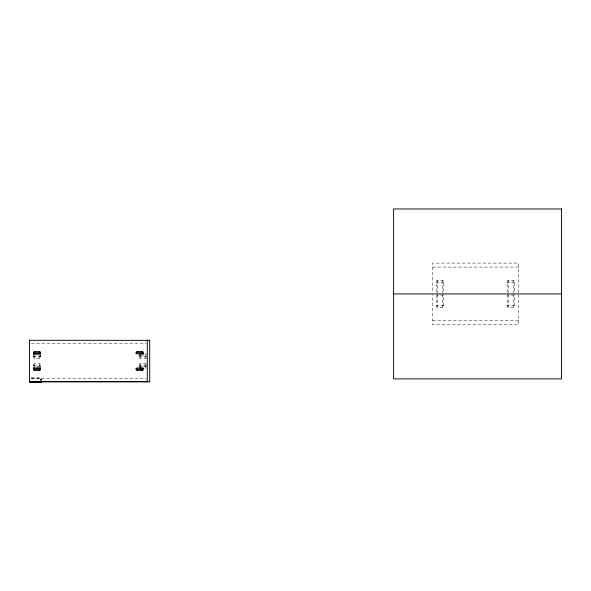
<?xml version="1.0" encoding="UTF-8"?>
<svg xmlns="http://www.w3.org/2000/svg" width="591" height="591" viewBox="0 0 591 591"><rect width="100%" height="100%" fill="white"/><g stroke="black" fill="none" stroke-linecap="round" stroke-linejoin="round"><path stroke-width="0.44" stroke-dasharray="2.96 2.22" d="M33.554 364.957L33.598 364.625A1.337 1.33 0 0 1 33.805 364.174A1.219 1.212 0 0 1 34.152 363.834L40.166 363.834A1.219 1.212 0 0 1 40.506 364.159A1.337 1.33 0 0 1 40.72 364.617L40.764 367.092A1.33 1.3 0 0 0 40.72 366.767L40.676 366.612A1.285 1.263 0 0 0 40.41 366.206A1.167 1.152 0 0 0 39.56 365.829L34.758 365.829A1.167 1.152 0 0 0 33.909 366.206A1.285 1.263 0 0 0 33.65 366.612L33.598 366.767A1.33 1.3 0 0 0 33.554 367.092L33.554 364.957L33.717 365.593A1.256 1.241 0 0 0 34.027 365.962L34.152 366.051A1.152 1.13 0 0 0 34.758 366.221L39.56 366.221A1.152 1.13 0 0 0 40.166 366.051L40.291 365.962A1.256 1.241 0 0 0 40.602 365.593L40.764 364.957M40.506 380.538L41.222 380.538M146.258 366.767L146.206 366.612A1.285 1.263 0 0 0 145.947 366.206A1.167 1.152 0 0 0 145.098 365.829L140.289 365.829A1.167 1.152 0 0 0 139.439 366.206A1.285 1.263 0 0 0 139.18 366.612L139.129 366.767A1.33 1.3 0 0 0 139.092 367.092L139.129 364.625A1.337 1.33 0 0 1 139.336 364.174A1.219 1.212 0 0 1 139.69 363.834L145.696 363.834A1.219 1.212 0 0 1 146.043 364.159M33.554 357.149L33.909 356.247A1.175 1.16 0 0 1 34.603 355.893L39.723 355.893A1.175 1.16 0 0 1 40.41 356.247L40.757 357.252L40.166 358.264A1.123 1.116 0 0 1 39.56 358.442L34.758 358.442A1.123 1.116 0 0 1 34.16 358.264L33.569 357.311L33.554 355.014M41.104 379.673C39.398 379.156 42.101 379.548 41.104 379.208M146.287 357.311L145.696 358.264A1.123 1.116 0 0 1 145.098 358.442L140.289 358.442A1.123 1.116 0 0 1 139.69 358.264L139.099 357.311L139.439 356.247A1.175 1.16 0 0 1 140.133 355.893L145.253 355.893A1.175 1.16 0 0 1 145.947 356.247L146.287 356.979M40.506 379.533L41.222 379.548M146.287 365.127L146.14 365.593A1.256 1.241 0 0 1 145.829 365.962L145.696 366.051A1.152 1.13 0 0 1 145.098 366.221L140.289 366.221A1.152 1.13 0 0 1 139.69 366.051L139.557 365.962A1.256 1.241 0 0 1 139.247 365.593L139.092 364.957M40.506 380.36L41.104 380.198M432.678 267.088L518.388 267.088M436.52 292.124L436.52 281.464A1.204 1.16 0 0 1 437.724 280.304L442.533 280.304A1.204 1.16 0 0 1 443.73 281.464L443.73 292.124M507.152 292.124L507.152 281.464A1.204 1.16 0 0 1 508.356 280.304L513.158 280.304A1.204 1.16 0 0 1 514.362 281.464L514.362 292.124M436.52 294.806L436.52 306.352A1.204 1.16 0 0 0 437.724 307.512L442.533 307.512A1.204 1.16 0 0 0 443.73 306.352L443.73 294.806M507.152 294.806L507.152 306.352A1.204 1.16 0 0 0 508.356 307.512L513.158 307.512A1.204 1.16 0 0 0 514.362 306.352L514.362 294.806M432.678 320.758L518.388 320.758M31.382 343.386L146.376 343.327M33.598 355.339A1.322 1.3 0 0 0 33.717 355.642A1.241 1.226 0 0 0 34.152 356.1L34.271 356.159A1.13 1.116 0 0 0 34.758 356.27L39.56 356.27A1.13 1.116 0 0 0 40.025 356.174L40.166 356.1A1.248 1.226 0 0 0 40.602 355.634A1.33 1.3 0 0 0 40.72 355.339M139.129 355.339A1.33 1.3 0 0 0 139.247 355.642A1.248 1.226 0 0 0 139.69 356.1L139.808 356.159A1.13 1.116 0 0 0 140.289 356.27L145.098 356.27A1.13 1.116 0 0 0 145.556 356.174L145.696 356.1A1.248 1.226 0 0 0 146.132 355.634A1.33 1.3 0 0 0 146.258 355.339M31.264 377.871L41.562 377.841L41.562 380.478M31.264 378.174L41.562 378.174M31.382 378.617L146.376 378.558M146.287 354.851L146.206 354.541A1.263 1.234 0 0 0 145.947 354.142L145.829 354.031A1.167 1.138 0 0 0 145.098 353.78L145.098 355.885M146.287 364.787L146.258 364.625A1.337 1.33 0 0 0 146.051 364.174M518.388 292.73L518.388 263.106L432.678 263.084L432.678 292.73M518.388 294.732L518.388 324.755L432.678 324.762L432.678 294.732M513.158 280.304L513.158 292.744M513.158 294.532L513.158 307.512M508.356 280.304L508.356 292.744M508.356 294.532L508.356 307.512M442.533 280.304L442.533 292.744M442.533 294.532L442.533 307.512M437.724 280.304L437.724 292.744M437.724 294.532L437.724 307.512M145.098 356.27L145.098 358.442M145.098 363.664L145.098 365.829M145.098 366.221L145.408 368.282A1.204 1.167 0 0 0 146.051 367.838L146.14 367.705A1.308 1.278 0 0 0 146.258 367.41M140.289 353.78L140.289 355.885M140.289 356.27L140.289 358.442M140.289 363.664L140.289 365.829M140.289 366.221L140.289 368.319M139.092 355.014L139.092 357.149M40.764 355.014L40.764 357.149M40.624 379.208L40.624 379.673M39.56 356.27L39.56 358.442M39.56 363.664L39.56 365.829M34.758 356.27L34.758 358.442M34.758 363.664L34.758 365.829M514.007 294.724A1.204 1.16 0 0 1 513.158 295.064L508.356 295.064A1.204 1.16 0 0 1 507.506 294.732M507.152 281.464A1.204 1.16 0 0 0 508.356 282.624L513.158 282.624A1.204 1.16 0 0 0 514.362 281.464M443.383 294.724A1.204 1.16 0 0 1 442.533 295.064L437.724 295.072A1.204 1.16 0 0 1 436.875 294.724M436.52 281.464A1.204 1.16 0 0 0 437.724 282.624L442.533 282.624A1.204 1.16 0 0 0 443.73 281.464M507.152 306.352A1.204 1.16 0 0 1 508.356 305.192L513.158 305.192A1.204 1.16 0 0 1 514.362 306.352M436.52 306.352A1.204 1.16 0 0 1 437.724 305.192L442.533 305.192A1.204 1.16 0 0 1 443.73 306.352M39.863 367.151A1.204 1.167 0 0 0 39.405 367.063L34.596 367.063A1.204 1.167 0 0 0 34.138 367.151M142.534 367.151A1.204 1.167 0 0 0 142.076 367.063L137.267 367.063A1.204 1.167 0 0 0 136.809 367.151"/><path stroke-width="0.89" d="M33.436 367.927L33.392 369.249A1.197 1.138 0 0 0 34.596 370.409L39.405 370.409A1.204 1.152 0 0 0 40.602 369.257L40.439 368.681M136.078 353.64L136.314 353.086A1.204 1.145 0 0 1 136.809 352.731L142.534 352.731A1.204 1.145 0 0 1 143.029 353.086L143.251 353.581M40.565 368.525L40.528 368.621A1.204 1.152 0 0 1 39.398 369.375L34.596 369.375A1.204 1.145 0 0 1 33.488 368.666M143.111 354.371L143.266 353.64M143.111 368.681L143.273 369.249A1.204 1.152 0 0 1 142.076 370.417L137.267 370.409A1.197 1.138 0 0 1 136.07 369.272L136.226 368.681M33.909 354.142L34.027 354.031A1.167 1.138 0 0 1 34.758 353.78L39.56 353.78A1.167 1.138 0 0 1 40.291 354.039L40.41 354.142M139.439 354.142L139.557 354.031A1.167 1.138 0 0 1 140.289 353.78L143.495 353.78M40.594 353.64L40.358 353.086A1.204 1.145 0 0 0 39.863 352.731L34.138 352.731A1.204 1.145 0 0 0 33.643 353.086L33.554 354.371M393.613 293.926L561.45 293.926M29.55 340.29L149.7 340.35M34.596 368.097L39.405 368.097A1.204 1.152 0 0 1 40.439 368.681M137.267 368.097L142.076 368.097A1.204 1.152 0 0 1 143.111 368.681M143.495 368.319L139.993 368.282A1.204 1.167 0 0 1 139.336 367.838M136.107 368.525L136.144 368.621A1.204 1.145 0 0 0 137.267 369.375L142.076 369.375A1.204 1.152 0 0 0 143.185 368.666L143.236 367.927M29.55 381.69L147.299 381.69M29.55 381.749L149.7 381.749M29.55 381.978L41.562 381.978M149.7 340.069L149.7 382.037M147.299 340.01L147.299 381.978M142.076 352.642L142.076 351.601L137.267 351.601L137.267 352.642M142.076 369.375L142.076 370.409M137.267 369.375L137.267 370.409M41.562 381.483L41.562 382.008L29.55 382.008L29.55 340.01M39.405 352.642L39.405 351.601L34.596 351.601L34.596 352.642M39.405 369.375L39.405 370.409M34.596 369.375L34.596 370.409M40.513 367.838A1.204 1.167 0 0 1 39.87 368.282L34.463 368.282A1.204 1.167 0 0 1 33.805 367.838M39.405 351.586A1.204 1.167 0 0 1 40.565 352.45L40.572 352.99A1.204 1.16 0 0 1 40.358 353.462L40.254 353.573A1.204 1.167 0 0 1 39.405 353.92L34.596 353.92A1.204 1.167 0 0 1 33.746 353.573L33.643 353.462A1.204 1.16 0 0 1 33.436 353.056L33.436 352.458A1.204 1.167 0 0 1 34.596 351.586M33.554 368.703A1.197 1.138 0 0 1 34.596 368.127M137.267 351.586A1.204 1.167 0 0 0 136.107 352.45L136.107 353.056A1.204 1.16 0 0 0 136.314 353.462L136.418 353.573A1.204 1.167 0 0 0 137.267 353.92L142.076 353.92A1.204 1.167 0 0 0 142.926 353.573L143.029 353.462A1.204 1.16 0 0 0 143.236 353.056L143.236 352.48A1.204 1.167 0 0 0 142.076 351.586M136.226 368.703A1.197 1.138 0 0 1 137.267 368.127M561.45 208.963L393.613 208.963L393.613 378.883L561.45 378.883L561.45 208.963"/></g></svg>
